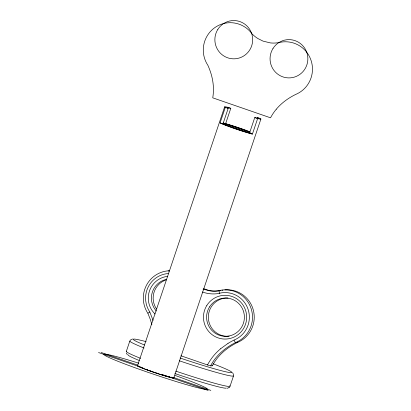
<?xml version="1.0" encoding="UTF-8"?>
<svg xmlns="http://www.w3.org/2000/svg" width="411" height="411" viewBox="0 0 411 411"><rect width="100%" height="100%" fill="white"/><g stroke="black" fill="none" stroke-linecap="round" stroke-linejoin="round"><path stroke-width="0.62" d="M126.331 351.405L129.814 341.053M137.515 365.749L224.632 106.891M249.523 133.092L254.753 117.561A16.409 0.889 18.6 0 0 257.358 117.515L260.245 118.512A19.147 1.038 18.6 0 1 257.635 118.558L252.411 134.089A19.147 1.038 18.6 0 1 234.506 128.535A19.147 1.038 18.6 0 1 220.075 122.915L225.305 107.384A19.147 1.038 18.6 0 1 227.91 107.333L230.792 108.329L225.567 123.865M222.962 123.911L228.187 108.381A16.409 0.889 18.6 0 1 230.792 108.329M173.802 377.863L260.913 119M230.032 386.268L233.515 375.916M207.745 364.593L207.555 364.958L180.938 355.787M130.441 339.995L132.619 338.962M227.237 388.303L229.133 387.542M229.014 387.655L229.41 387.27M147.965 313.197L149.825 312.006A24.619 24.306 88.9 0 1 148.006 287.371A24.619 24.306 88.9 0 1 168.212 273.551M220.615 348.728L227.997 343.411M237.322 342.522L235.585 342.558C227.689 346.458 220.419 351.857 215.035 358.88A48.596 47.979 88.9 0 0 210.566 365.872L212.302 365.836A48.596 47.979 88.9 0 1 216.772 358.849C222.156 351.821 229.425 346.427 237.322 342.522A27.352 27.008 88.9 0 0 253.5 310.793A27.352 27.008 88.9 0 0 224.884 289.894M203.049 289.169L210.34 290.962A29.14 28.77 88.9 0 0 219.258 290.567L220.419 290.541M210.432 365.857L207.57 364.994M225.305 107.384L228.187 108.381M254.753 117.561L257.635 118.558M223.26 123.064L250.32 132.419M220.075 122.915L252.411 134.089M101.137 352.484L138.106 365.266M173.858 377.622L210.828 390.399M98.532 352.535L141.559 367.408M162.165 374.529L208.218 390.45M203.62 288.645L208.398 290.274L212.076 290.926A29.14 28.77 88.9 0 0 220.43 290.644M211.886 365.585L212.225 365.744M232.549 372.613L233.643 374.745M127.307 354.657L126.295 353.07M149.825 312.006L153.041 320.385M151.87 324.705L150.369 319.563L147.898 313.341A27.352 27.008 88.9 0 1 146.265 285.655A27.352 27.008 88.9 0 1 169.363 270.767M173.683 377.724A19.147 1.038 18.6 0 1 155.194 372.741A19.147 1.038 18.6 0 1 137.762 365.62M251.686 133.611A16.409 0.889 18.6 0 1 233.263 127.939A16.409 0.889 18.6 0 1 222.115 123.182M223.039 123.274A16.409 0.889 18.6 0 1 235.339 126.809A16.409 0.889 18.6 0 1 249.888 132.049M223.481 123.069A19.147 1.038 18.6 0 1 249.431 131.638M233.171 375.366A54.704 2.959 18.6 0 1 179.294 360.776M144.081 347.999A54.704 2.959 18.6 0 1 130.549 340.786M229.687 385.718A54.704 2.959 18.6 0 1 175.805 371.128M140.593 358.351A54.704 2.959 18.6 0 1 126.573 351.194M226.348 388.133A51.971 2.81 18.6 0 1 174.886 373.548M139.272 360.524A51.971 2.81 18.6 0 1 128.068 354.806M213.057 363.776A51.971 2.81 18.6 0 1 228.67 372.381A51.971 2.81 18.6 0 1 180.116 358.017M144.502 344.993A51.971 2.81 18.6 0 1 146.146 341.659M221.961 290.315A27.352 27.008 88.9 0 1 222.932 290.14M219.258 290.562A27.352 27.008 88.9 0 1 251.234 308.902A27.352 27.008 88.9 0 1 235.585 342.558M168.191 270.998A27.352 27.008 88.9 0 1 169.64 270.828M235.426 342.461A2.738 0.401 65.7 0 1 234.054 340.061A24.619 24.306 88.9 0 0 248.234 309.76A24.619 24.306 88.9 0 0 219.407 293.243M227.997 343.411A74.622 73.677 88.9 0 1 233.962 340.108M207.704 364.567A52.875 52.207 88.9 0 1 220.645 348.769M219.402 293.243A2.738 0.432 77.4 0 1 219.145 290.716M219.387 293.377A33.065 32.649 88.9 0 1 202.443 292.01M237.358 341.973A2.738 0.401 65.7 0 1 237.409 342.358M155.05 314.014A21.881 21.603 88.9 0 1 149.434 291.045A21.881 21.603 88.9 0 1 167.729 276.336M156.391 311.045A19.147 18.906 88.9 0 1 166.655 279.321M156.452 308.872A19.147 18.906 88.9 0 1 166.214 279.86M229.122 336.198A19.147 18.906 88.9 0 1 208.341 317.682A19.147 18.906 88.9 0 1 228.043 298.016M173.689 377.647A19.363 1.048 18.6 0 1 155.188 372.751A19.363 1.048 18.6 0 1 137.824 365.564M175.014 375.402A54.704 2.959 18.6 0 1 196.366 387.393A54.704 2.959 18.6 0 1 113.364 359.425A54.704 2.959 18.6 0 1 138.779 363.196M171.14 377.093A16.409 0.889 18.6 0 1 170.77 377.098M169.64 376.908A16.409 0.889 18.6 0 1 165.541 375.844M163.732 375.315A16.409 0.889 18.6 0 1 160.722 374.39M158.574 373.707A16.409 0.889 18.6 0 1 156.37 372.983M153.051 371.857A16.409 0.889 18.6 0 1 149.851 370.727M147.857 369.998A16.409 0.889 18.6 0 1 146.018 369.309M143.645 368.369A16.409 0.889 18.6 0 1 140.947 367.177M276.31 109.192L275.005 110.821A48.596 47.979 88.9 0 0 270.536 117.813L212.749 97.839A49.916 49.279 88.9 0 0 213.417 87.826C213.165 80.027 211.079 72.367 207.868 65.282A27.352 27.008 88.9 0 1 214.773 27.65A27.352 27.008 88.9 0 1 252.066 33.877A31.791 31.39 88.9 0 0 257.918 38.567L263.025 41.11L270.31 42.898A29.14 28.77 88.9 0 0 279.233 42.503A27.352 27.008 88.9 0 1 311.204 60.838A27.352 27.008 88.9 0 1 295.555 94.494C288.281 98.101 281.54 102.945 276.31 109.192M206.836 305.435A21.881 21.603 88.9 0 0 224.139 339.049A21.881 21.603 88.9 0 0 244.221 307.079A21.881 21.603 88.9 0 0 206.836 305.435M209.548 306.894A19.147 18.906 88.9 0 0 224.689 336.306A19.147 18.906 88.9 0 0 242.259 308.332A19.147 18.906 88.9 0 0 209.548 306.894M273.002 48.483A19.147 18.906 88.9 0 0 288.142 77.89A19.147 18.906 88.9 0 0 305.717 49.916A19.147 18.906 88.9 0 0 273.002 48.483M217.825 29.407A19.147 18.906 88.9 0 0 232.965 58.819A19.147 18.906 88.9 0 0 250.535 30.846A19.147 18.906 88.9 0 0 217.825 29.407"/></g></svg>
